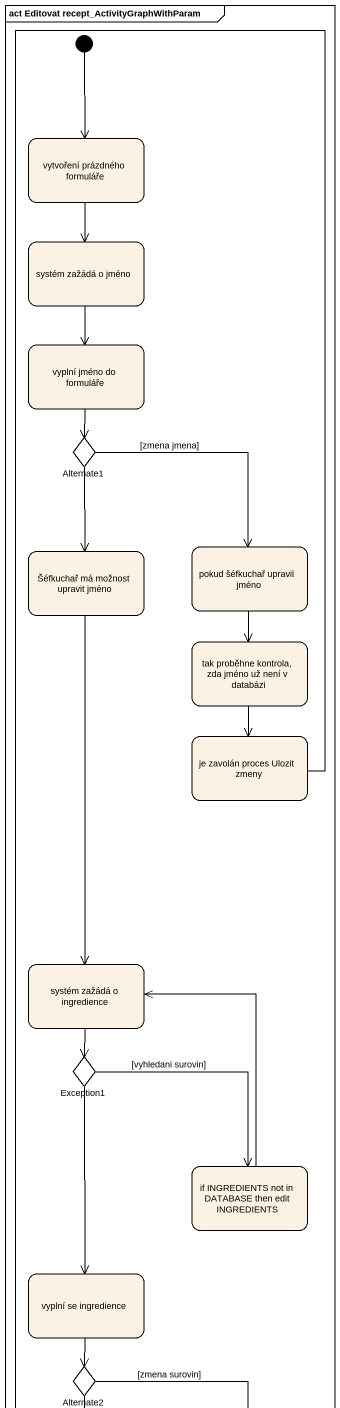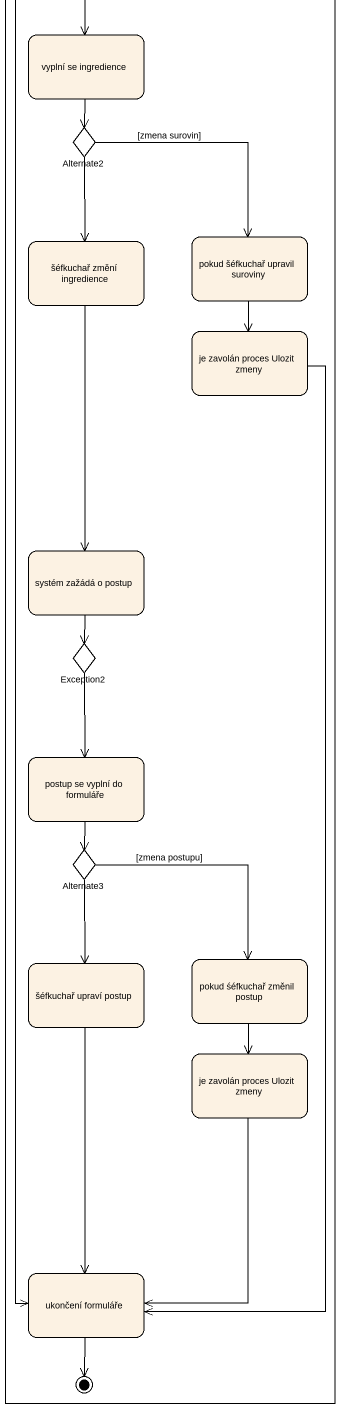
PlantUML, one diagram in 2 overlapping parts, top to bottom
@startuml
mainframe act Editovat recept_ActivityGraphWithParam
hide empty description
state "vytvoření prázdného formuláře" as vytvoření_prázdného
state "systém zažádá o jméno" as systém_zažádá_o_jméno
state "vyplní jméno do formuláře" as vyplní_jméno_do_formuláře
state Alternate1 <<choice>>
state "pokud šéfkuchař upravil jméno" as pokud_šéfkuchař_upravil
state "Šéfkuchař má možnost upravit jméno" as Šéfkuchař_má_možnost
state "tak proběhne kontrola, zda jméno už není v databázi" as tak_proběhne_kontrola_zda
state "je zavolán proces Ulozit zmeny" as je_zavolán_proces_Ulozit
state "systém zažádá o ingredience" as systém_zažádá_o_ingredience
state Exception1 <<choice>>
state "if INGREDIENTS not in DATABASE then edit INGREDIENTS" as if_INGREDIENTS_not_in
state "vyplní se ingredience" as vyplní_se_ingredience
state Alternate2 <<choice>>
state "pokud šéfkuchař upravil suroviny" as pokud_šéfkuchař_upravil_2
state "šéfkuchař změní ingredience" as šéfkuchař_změní_ingredience
state "je zavolán proces Ulozit zmeny" as je_zavolán_proces_Ulozit_2
state "systém zažádá o postup" as systém_zažádá_o_postup
state Exception2 <<choice>>
state "postup se vyplní do formuláře" as postup_se_vyplní_do
state Alternate3 <<choice>>
state "šéfkuchař upraví postup" as šéfkuchař_upraví_postup
state "pokud śéfkuchař změnil postup" as pokud_śéfkuchař_změnil
state "je zavolán proces Ulozit zmeny" as je_zavolán_proces_Ulozit_3
state "ukončení formuláře" as ukončení_formuláře
[*] --> vytvoření_prázdného
vytvoření_prázdného --> systém_zažádá_o_jméno
systém_zažádá_o_jméno --> vyplní_jméno_do_formuláře
vyplní_jméno_do_formuláře --> Alternate1
Alternate1 --> pokud_šéfkuchař_upravil : [zmena jmena]
Alternate1 --> Šéfkuchař_má_možnost
pokud_šéfkuchař_upravil --> tak_proběhne_kontrola_zda
Šéfkuchař_má_možnost --> systém_zažádá_o_ingredience
tak_proběhne_kontrola_zda --> je_zavolán_proces_Ulozit
je_zavolán_proces_Ulozit --> ukončení_formuláře
systém_zažádá_o_ingredience --> Exception1
Exception1 --> if_INGREDIENTS_not_in : [vyhledani surovin]
Exception1 --> vyplní_se_ingredience
if_INGREDIENTS_not_in -up-> systém_zažádá_o_ingredience
vyplní_se_ingredience --> Alternate2
Alternate2 --> pokud_šéfkuchař_upravil_2 : [zmena surovin]
Alternate2 --> šéfkuchař_změní_ingredience
pokud_šéfkuchař_upravil_2 --> je_zavolán_proces_Ulozit_2
šéfkuchař_změní_ingredience --> systém_zažádá_o_postup
je_zavolán_proces_Ulozit_2 --> ukončení_formuláře
systém_zažádá_o_postup --> Exception2
Exception2 --> postup_se_vyplní_do
postup_se_vyplní_do --> Alternate3
Alternate3 --> šéfkuchař_upraví_postup
Alternate3 --> pokud_śéfkuchař_změnil : [zmena postupu]
šéfkuchař_upraví_postup --> ukončení_formuláře
pokud_śéfkuchař_změnil --> je_zavolán_proces_Ulozit_3
je_zavolán_proces_Ulozit_3 --> ukončení_formuláře
ukončení_formuláře --> [*]
@enduml
